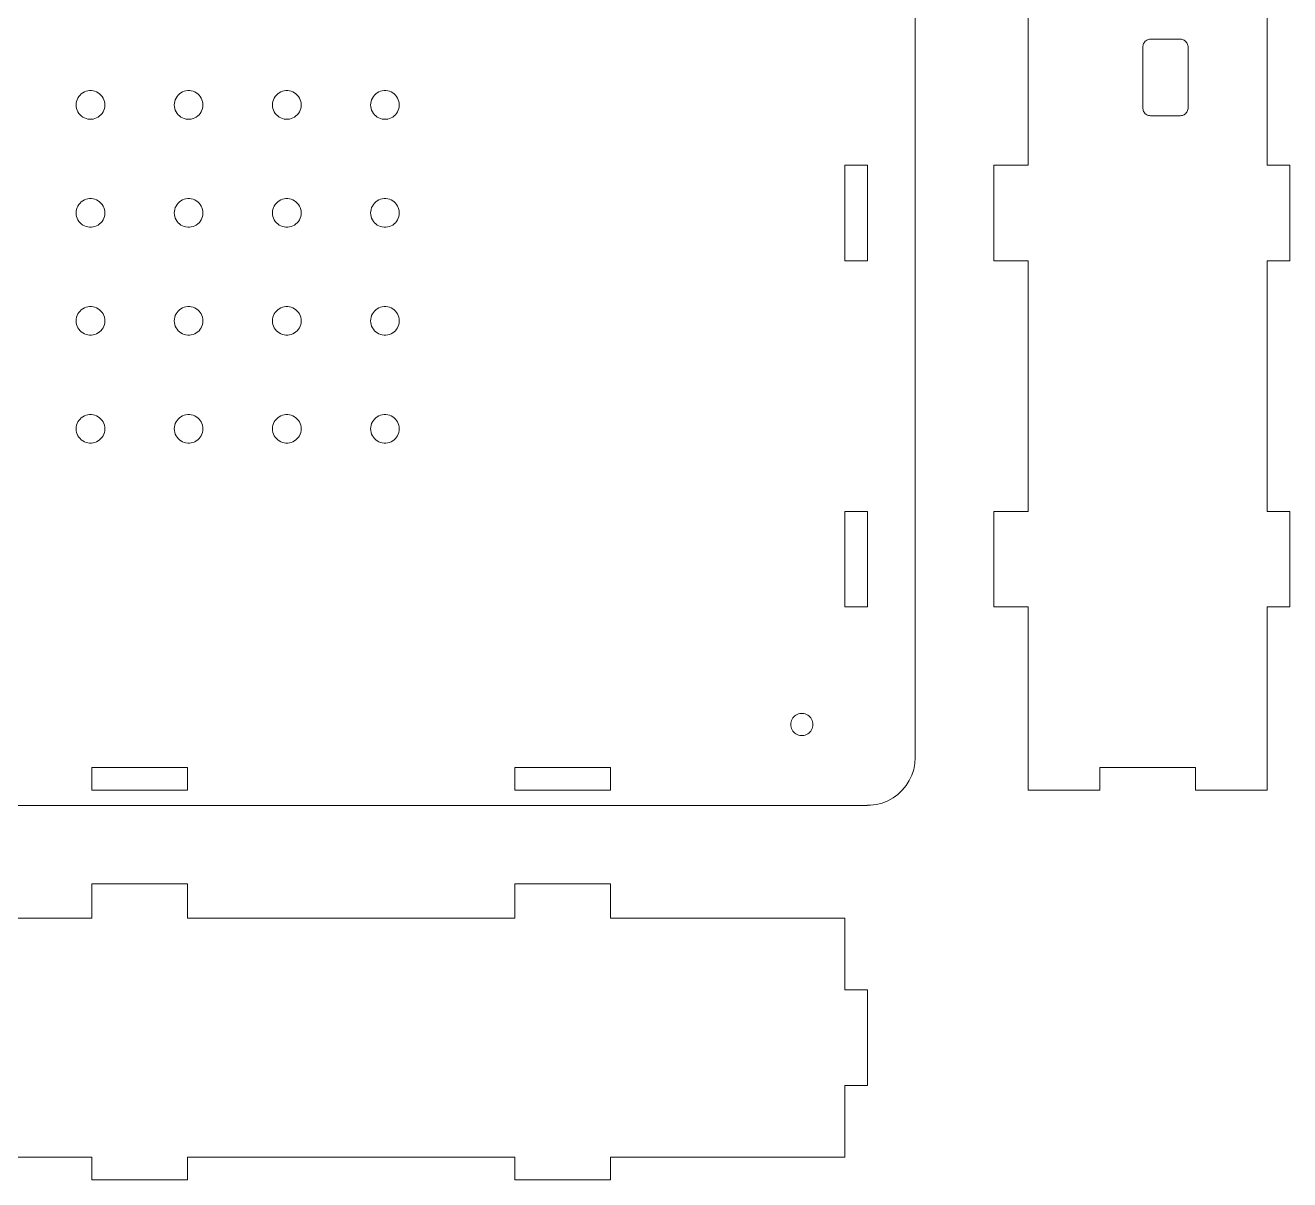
# Model space of a CAD drawing. Header units: inches. Extents: x -153 to 153, y -129 to 166.
# Drawn here: x -15.2 to 152.8, y -128.5 to 24.9 of the extents above; entities that cross this region are included whole.
import ezdxf

# ---------------------------------------------------------------- set-up
doc = ezdxf.new("R2010")
doc.units = ezdxf.units.IN
doc.layers.get('0').update_dxf_attribs({"linetype": 'CONTINUOUS', "lineweight": 0})

msp = doc.modelspace()

# ---------------------------------------------------------------- linework, layer by layer
for p, q in [((103.065, 72.397), (103.065, -72.397)), ((118.065, 6.35), (118.065, 39.679)), ((149.827, 39.679), (149.827, 6.35)), ((133.315, 13.921), (133.315, 22.081)), ((133.315, 22.081), (133.317, 22.081)), ((133.317, 22.144), (133.333, 22.268)), ((133.317, 22.081), (133.317, 22.144)), ((133.333, 22.268), (133.364, 22.39)), ((133.364, 22.39), (133.411, 22.507)), ((133.411, 22.507), (133.471, 22.617)), ((133.471, 22.617), (133.545, 22.718)), ((133.545, 22.718), (133.631, 22.81)), ((133.631, 22.81), (133.728, 22.89)), ((133.728, 22.89), (133.834, 22.957)), ((133.834, 22.957), (133.947, 23.011)), ((133.947, 23.011), (134.067, 23.05)), ((134.067, 23.05), (134.19, 23.073)), ((134.19, 23.073), (134.315, 23.081)), ((134.315, 23.081), (138.315, 23.081)), ((138.315, 23.081), (138.441, 23.073)), ((138.441, 23.073), (138.564, 23.05)), ((138.564, 23.05), (138.683, 23.011)), ((138.683, 23.011), (138.797, 22.957)), ((138.797, 22.957), (138.903, 22.89)), ((138.903, 22.89), (139, 22.81)), ((139, 22.81), (139.086, 22.718)), ((139.086, 22.718), (139.16, 22.617)), ((139.16, 22.617), (139.22, 22.507)), ((139.22, 22.507), (139.266, 22.39)), ((139.266, 22.39), (139.298, 22.268)), ((139.298, 22.268), (139.313, 22.144)), ((139.313, 22.144), (139.313, 22.081)), ((139.313, 22.081), (139.315, 22.081)), ((139.315, 22.081), (139.315, 13.921)), ((-8.294, 15.052), (-8.192, 15.269)), ((-8.192, 15.269), (-8.064, 15.471)), ((-8.064, 15.471), (-7.911, 15.655)), ((-7.911, 15.655), (-7.737, 15.819)), ((-7.737, 15.819), (-7.543, 15.959)), ((-7.543, 15.959), (-7.334, 16.075)), ((-7.334, 16.075), (-7.111, 16.163)), ((-7.111, 16.163), (-6.88, 16.222)), ((-6.88, 16.222), (-6.642, 16.252)), ((-6.642, 16.252), (-6.403, 16.252)), ((-6.403, 16.252), (-6.166, 16.222)), ((-6.166, 16.222), (-5.934, 16.163)), ((-5.934, 16.163), (-5.712, 16.075)), ((-5.712, 16.075), (-5.502, 15.959)), ((-5.502, 15.959), (-5.308, 15.819)), ((-5.308, 15.819), (-5.134, 15.655)), ((-5.134, 15.655), (-4.982, 15.471)), ((-4.982, 15.471), (-4.853, 15.269)), ((-4.853, 15.269), (-4.751, 15.052)), ((4.751, 15.052), (4.853, 15.269)), ((4.853, 15.269), (4.982, 15.471)), ((4.982, 15.471), (5.134, 15.655)), ((5.134, 15.655), (5.308, 15.819)), ((5.308, 15.819), (5.502, 15.959)), ((5.502, 15.959), (5.712, 16.075)), ((5.712, 16.075), (5.934, 16.163)), ((5.934, 16.163), (6.166, 16.222)), ((6.166, 16.222), (6.403, 16.252)), ((6.403, 16.252), (6.642, 16.252)), ((6.642, 16.252), (6.88, 16.222)), ((6.88, 16.222), (7.111, 16.163)), ((7.111, 16.163), (7.334, 16.075)), ((7.334, 16.075), (7.543, 15.959)), ((7.543, 15.959), (7.737, 15.819)), ((7.737, 15.819), (7.911, 15.655)), ((7.911, 15.655), (8.064, 15.471)), ((8.064, 15.471), (8.192, 15.269)), ((8.192, 15.269), (8.294, 15.052)), ((17.797, 15.052), (17.899, 15.269)), ((17.899, 15.269), (18.027, 15.471)), ((18.027, 15.471), (18.179, 15.655)), ((18.179, 15.655), (18.354, 15.819)), ((18.354, 15.819), (18.547, 15.959)), ((18.547, 15.959), (18.757, 16.075)), ((18.757, 16.075), (18.979, 16.163)), ((18.979, 16.163), (19.211, 16.222)), ((19.211, 16.222), (19.449, 16.252)), ((19.449, 16.252), (19.688, 16.252)), ((19.688, 16.252), (19.925, 16.222)), ((19.925, 16.222), (20.157, 16.163)), ((20.157, 16.163), (20.379, 16.075)), ((20.379, 16.075), (20.589, 15.959)), ((20.589, 15.959), (20.782, 15.819)), ((20.782, 15.819), (20.957, 15.655)), ((20.957, 15.655), (21.109, 15.471)), ((21.109, 15.471), (21.238, 15.269)), ((21.238, 15.269), (21.339, 15.052)), ((30.842, 15.052), (30.944, 15.269)), ((30.944, 15.269), (31.072, 15.471)), ((31.072, 15.471), (31.225, 15.655)), ((31.225, 15.655), (31.399, 15.819)), ((31.399, 15.819), (31.593, 15.959)), ((31.593, 15.959), (31.802, 16.075)), ((31.802, 16.075), (32.025, 16.163)), ((32.025, 16.163), (32.257, 16.222)), ((32.257, 16.222), (32.494, 16.252)), ((32.494, 16.252), (32.733, 16.252)), ((32.733, 16.252), (32.971, 16.222)), ((32.971, 16.222), (33.202, 16.163)), ((33.202, 16.163), (33.425, 16.075)), ((33.425, 16.075), (33.634, 15.959)), ((33.634, 15.959), (33.828, 15.819)), ((33.828, 15.819), (34.002, 15.655)), ((34.002, 15.655), (34.155, 15.471)), ((34.155, 15.471), (34.283, 15.269)), ((34.283, 15.269), (34.385, 15.052)), ((-8.428, 14.351), (-8.413, 14.59)), ((-8.413, 14.112), (-8.428, 14.351)), ((-8.413, 14.59), (-8.368, 14.825)), ((-8.368, 13.877), (-8.413, 14.112)), ((-8.368, 14.825), (-8.294, 15.052)), ((-8.294, 13.65), (-8.368, 13.877)), ((-8.192, 13.433), (-8.294, 13.65)), ((-4.751, 13.65), (-4.853, 13.433)), ((-4.751, 15.052), (-4.678, 14.825)), ((-4.678, 13.877), (-4.751, 13.65)), ((-4.678, 14.825), (-4.633, 14.59)), ((-4.633, 14.112), (-4.678, 13.877)), ((-4.633, 14.59), (-4.618, 14.351)), ((-4.618, 14.351), (-4.633, 14.112)), ((4.618, 14.351), (4.633, 14.59)), ((4.633, 14.112), (4.618, 14.351)), ((4.633, 14.59), (4.678, 14.825)), ((4.678, 13.877), (4.633, 14.112)), ((4.678, 14.825), (4.751, 15.052)), ((4.751, 13.65), (4.678, 13.877)), ((4.853, 13.433), (4.751, 13.65)), ((8.294, 13.65), (8.192, 13.433)), ((8.294, 15.052), (8.368, 14.825)), ((8.368, 13.877), (8.294, 13.65)), ((8.368, 14.825), (8.413, 14.59)), ((8.413, 14.112), (8.368, 13.877)), ((8.413, 14.59), (8.428, 14.351)), ((8.428, 14.351), (8.413, 14.112)), ((17.663, 14.351), (17.678, 14.59)), ((17.678, 14.112), (17.663, 14.351)), ((17.678, 14.59), (17.723, 14.825)), ((17.723, 13.877), (17.678, 14.112)), ((17.723, 14.825), (17.797, 15.052)), ((17.797, 13.65), (17.723, 13.877)), ((17.899, 13.433), (17.797, 13.65)), ((21.339, 13.65), (21.238, 13.433)), ((21.339, 15.052), (21.413, 14.825)), ((21.413, 13.877), (21.339, 13.65)), ((21.413, 14.825), (21.458, 14.59)), ((21.458, 14.112), (21.413, 13.877)), ((21.458, 14.59), (21.473, 14.351)), ((21.473, 14.351), (21.458, 14.112)), ((30.709, 14.351), (30.724, 14.59)), ((30.724, 14.112), (30.709, 14.351)), ((30.724, 14.59), (30.768, 14.825)), ((30.768, 13.877), (30.724, 14.112)), ((30.768, 14.825), (30.842, 15.052)), ((30.842, 13.65), (30.768, 13.877)), ((30.944, 13.433), (30.842, 13.65)), ((34.385, 13.65), (34.283, 13.433)), ((34.385, 15.052), (34.459, 14.825)), ((34.459, 13.877), (34.385, 13.65)), ((34.459, 14.825), (34.504, 14.59)), ((34.504, 14.112), (34.459, 13.877)), ((34.504, 14.59), (34.519, 14.351)), ((34.519, 14.351), (34.504, 14.112)), ((133.317, 13.921), (133.315, 13.921)), ((133.317, 13.858), (133.317, 13.921)), ((133.333, 13.734), (133.317, 13.858)), ((133.364, 13.612), (133.333, 13.734)), ((133.411, 13.495), (133.364, 13.612)), ((133.471, 13.385), (133.411, 13.495)), ((139.22, 13.495), (139.16, 13.385)), ((139.266, 13.612), (139.22, 13.495)), ((139.298, 13.734), (139.266, 13.612)), ((139.313, 13.858), (139.298, 13.734)), ((139.315, 13.921), (139.313, 13.921)), ((139.313, 13.921), (139.313, 13.858)), ((-8.064, 13.231), (-8.192, 13.433)), ((-7.911, 13.047), (-8.064, 13.231)), ((-7.737, 12.883), (-7.911, 13.047)), ((-7.543, 12.743), (-7.737, 12.883)), ((-7.334, 12.627), (-7.543, 12.743)), ((-7.111, 12.539), (-7.334, 12.627)), ((-6.88, 12.48), (-7.111, 12.539)), ((-6.642, 12.45), (-6.88, 12.48)), ((-6.403, 12.45), (-6.642, 12.45)), ((-6.166, 12.48), (-6.403, 12.45)), ((-5.934, 12.539), (-6.166, 12.48)), ((-5.712, 12.627), (-5.934, 12.539)), ((-5.502, 12.743), (-5.712, 12.627)), ((-5.308, 12.883), (-5.502, 12.743)), ((-5.134, 13.047), (-5.308, 12.883)), ((-4.982, 13.231), (-5.134, 13.047)), ((-4.853, 13.433), (-4.982, 13.231)), ((4.982, 13.231), (4.853, 13.433)), ((5.134, 13.047), (4.982, 13.231)), ((5.308, 12.883), (5.134, 13.047)), ((5.502, 12.743), (5.308, 12.883)), ((5.712, 12.627), (5.502, 12.743)), ((5.934, 12.539), (5.712, 12.627)), ((6.166, 12.48), (5.934, 12.539)), ((6.403, 12.45), (6.166, 12.48)), ((6.642, 12.45), (6.403, 12.45)), ((6.88, 12.48), (6.642, 12.45)), ((7.111, 12.539), (6.88, 12.48)), ((7.334, 12.627), (7.111, 12.539)), ((7.543, 12.743), (7.334, 12.627)), ((7.737, 12.883), (7.543, 12.743)), ((7.911, 13.047), (7.737, 12.883)), ((8.064, 13.231), (7.911, 13.047)), ((8.192, 13.433), (8.064, 13.231)), ((18.027, 13.231), (17.899, 13.433)), ((18.179, 13.047), (18.027, 13.231)), ((18.354, 12.883), (18.179, 13.047)), ((18.547, 12.743), (18.354, 12.883)), ((18.757, 12.627), (18.547, 12.743)), ((18.979, 12.539), (18.757, 12.627)), ((19.211, 12.48), (18.979, 12.539)), ((19.449, 12.45), (19.211, 12.48)), ((19.688, 12.45), (19.449, 12.45)), ((19.925, 12.48), (19.688, 12.45)), ((20.157, 12.539), (19.925, 12.48)), ((20.379, 12.627), (20.157, 12.539)), ((20.589, 12.743), (20.379, 12.627)), ((20.782, 12.883), (20.589, 12.743)), ((20.957, 13.047), (20.782, 12.883)), ((21.109, 13.231), (20.957, 13.047)), ((21.238, 13.433), (21.109, 13.231)), ((31.072, 13.231), (30.944, 13.433)), ((31.225, 13.047), (31.072, 13.231)), ((31.399, 12.883), (31.225, 13.047)), ((31.593, 12.743), (31.399, 12.883)), ((31.802, 12.627), (31.593, 12.743)), ((32.025, 12.539), (31.802, 12.627)), ((32.257, 12.48), (32.025, 12.539)), ((32.494, 12.45), (32.257, 12.48)), ((32.733, 12.45), (32.494, 12.45)), ((32.971, 12.48), (32.733, 12.45)), ((33.202, 12.539), (32.971, 12.48)), ((33.425, 12.627), (33.202, 12.539)), ((33.634, 12.743), (33.425, 12.627)), ((33.828, 12.883), (33.634, 12.743)), ((34.002, 13.047), (33.828, 12.883)), ((34.155, 13.231), (34.002, 13.047)), ((34.283, 13.433), (34.155, 13.231)), ((133.545, 13.284), (133.471, 13.385)), ((133.631, 13.192), (133.545, 13.284)), ((133.728, 13.112), (133.631, 13.192)), ((133.834, 13.045), (133.728, 13.112)), ((133.947, 12.991), (133.834, 13.045)), ((134.067, 12.952), (133.947, 12.991)), ((134.19, 12.929), (134.067, 12.952)), ((134.315, 12.921), (134.19, 12.929)), ((138.315, 12.921), (134.315, 12.921)), ((138.441, 12.929), (138.315, 12.921)), ((138.564, 12.952), (138.441, 12.929)), ((138.683, 12.991), (138.564, 12.952)), ((138.797, 13.045), (138.683, 12.991)), ((138.903, 13.112), (138.797, 13.045)), ((139, 13.192), (138.903, 13.112)), ((139.086, 13.284), (139, 13.192)), ((139.16, 13.385), (139.086, 13.284)), ((93.715, -6.35), (93.715, 6.35)), ((93.715, 6.35), (96.715, 6.35)), ((96.715, 6.35), (96.715, -6.35)), ((113.515, -6.35), (113.515, 6.35)), ((113.515, 6.35), (118.065, 6.35)), ((149.827, 6.35), (152.827, 6.35)), ((152.827, 6.35), (152.827, -6.35)), ((-7.543, 1.608), (-7.334, 1.724)), ((-7.334, 1.724), (-7.111, 1.812)), ((-7.111, 1.812), (-6.88, 1.871)), ((-6.88, 1.871), (-6.642, 1.901)), ((-6.642, 1.901), (-6.403, 1.901)), ((-6.403, 1.901), (-6.166, 1.871)), ((-6.166, 1.871), (-5.934, 1.812)), ((-5.934, 1.812), (-5.712, 1.724)), ((-5.712, 1.724), (-5.502, 1.608)), ((5.502, 1.608), (5.712, 1.724)), ((5.712, 1.724), (5.934, 1.812)), ((5.934, 1.812), (6.166, 1.871)), ((6.166, 1.871), (6.403, 1.901)), ((6.403, 1.901), (6.642, 1.901)), ((6.642, 1.901), (6.88, 1.871)), ((6.88, 1.871), (7.111, 1.812)), ((7.111, 1.812), (7.334, 1.724)), ((7.334, 1.724), (7.543, 1.608)), ((18.547, 1.608), (18.757, 1.724)), ((18.757, 1.724), (18.979, 1.812)), ((18.979, 1.812), (19.211, 1.871)), ((19.211, 1.871), (19.449, 1.901)), ((19.449, 1.901), (19.688, 1.901)), ((19.688, 1.901), (19.925, 1.871)), ((19.925, 1.871), (20.157, 1.812)), ((20.157, 1.812), (20.379, 1.724)), ((20.379, 1.724), (20.589, 1.608)), ((31.593, 1.608), (31.802, 1.724)), ((31.802, 1.724), (32.025, 1.812)), ((32.025, 1.812), (32.257, 1.871)), ((32.257, 1.871), (32.494, 1.901)), ((32.494, 1.901), (32.733, 1.901)), ((32.733, 1.901), (32.971, 1.871)), ((32.971, 1.871), (33.202, 1.812)), ((33.202, 1.812), (33.425, 1.724)), ((33.425, 1.724), (33.634, 1.608)), ((-8.428, 0), (-8.413, 0.239)), ((-8.413, -0.239), (-8.428, 0)), ((-8.413, 0.239), (-8.368, 0.474)), ((-8.368, 0.474), (-8.294, 0.701)), ((-8.294, 0.701), (-8.192, 0.918)), ((-8.192, 0.918), (-8.064, 1.12)), ((-8.064, 1.12), (-7.911, 1.304)), ((-7.911, 1.304), (-7.737, 1.468)), ((-7.737, 1.468), (-7.543, 1.608)), ((-5.502, 1.608), (-5.308, 1.468)), ((-5.308, 1.468), (-5.134, 1.304)), ((-5.134, 1.304), (-4.982, 1.12)), ((-4.982, 1.12), (-4.853, 0.918)), ((-4.853, 0.918), (-4.751, 0.701)), ((-4.751, 0.701), (-4.678, 0.474)), ((-4.678, 0.474), (-4.633, 0.239)), ((-4.633, 0.239), (-4.618, 0)), ((-4.618, 0), (-4.633, -0.239)), ((4.618, 0), (4.633, 0.239)), ((4.633, -0.239), (4.618, 0)), ((4.633, 0.239), (4.678, 0.474)), ((4.678, 0.474), (4.751, 0.701)), ((4.751, 0.701), (4.853, 0.918)), ((4.853, 0.918), (4.982, 1.12)), ((4.982, 1.12), (5.134, 1.304)), ((5.134, 1.304), (5.308, 1.468)), ((5.308, 1.468), (5.502, 1.608)), ((7.543, 1.608), (7.737, 1.468)), ((7.737, 1.468), (7.911, 1.304)), ((7.911, 1.304), (8.064, 1.12)), ((8.064, 1.12), (8.192, 0.918)), ((8.192, 0.918), (8.294, 0.701)), ((8.294, 0.701), (8.368, 0.474)), ((8.368, 0.474), (8.413, 0.239)), ((8.413, 0.239), (8.428, 0)), ((8.428, 0), (8.413, -0.239)), ((17.663, 0), (17.678, 0.239)), ((17.678, -0.239), (17.663, 0)), ((17.678, 0.239), (17.723, 0.474)), ((17.723, 0.474), (17.797, 0.701)), ((17.797, 0.701), (17.899, 0.918)), ((17.899, 0.918), (18.027, 1.12)), ((18.027, 1.12), (18.179, 1.304)), ((18.179, 1.304), (18.354, 1.468)), ((18.354, 1.468), (18.547, 1.608)), ((20.589, 1.608), (20.782, 1.468)), ((20.782, 1.468), (20.957, 1.304)), ((20.957, 1.304), (21.109, 1.12)), ((21.109, 1.12), (21.238, 0.918)), ((21.238, 0.918), (21.339, 0.701)), ((21.339, 0.701), (21.413, 0.474)), ((21.413, 0.474), (21.458, 0.239)), ((21.458, 0.239), (21.473, 0)), ((21.473, 0), (21.458, -0.239)), ((30.709, 0), (30.724, 0.239)), ((30.724, -0.239), (30.709, 0)), ((30.724, 0.239), (30.768, 0.474)), ((30.768, 0.474), (30.842, 0.701)), ((30.842, 0.701), (30.944, 0.918)), ((30.944, 0.918), (31.072, 1.12)), ((31.072, 1.12), (31.225, 1.304)), ((31.225, 1.304), (31.399, 1.468)), ((31.399, 1.468), (31.593, 1.608)), ((33.634, 1.608), (33.828, 1.468)), ((33.828, 1.468), (34.002, 1.304)), ((34.002, 1.304), (34.155, 1.12)), ((34.155, 1.12), (34.283, 0.918)), ((34.283, 0.918), (34.385, 0.701)), ((34.385, 0.701), (34.459, 0.474)), ((34.459, 0.474), (34.504, 0.239)), ((34.504, 0.239), (34.519, 0)), ((34.519, 0), (34.504, -0.239)), ((-8.368, -0.474), (-8.413, -0.239)), ((-8.294, -0.701), (-8.368, -0.474)), ((-8.192, -0.918), (-8.294, -0.701)), ((-8.064, -1.12), (-8.192, -0.918)), ((-7.911, -1.304), (-8.064, -1.12)), ((-7.737, -1.468), (-7.911, -1.304)), ((-7.543, -1.608), (-7.737, -1.468)), ((-7.334, -1.724), (-7.543, -1.608)), ((-5.502, -1.608), (-5.712, -1.724)), ((-5.308, -1.468), (-5.502, -1.608)), ((-5.134, -1.304), (-5.308, -1.468)), ((-4.982, -1.12), (-5.134, -1.304)), ((-4.853, -0.918), (-4.982, -1.12)), ((-4.751, -0.701), (-4.853, -0.918)), ((-4.678, -0.474), (-4.751, -0.701)), ((-4.633, -0.239), (-4.678, -0.474)), ((4.678, -0.474), (4.633, -0.239)), ((4.751, -0.701), (4.678, -0.474)), ((4.853, -0.918), (4.751, -0.701)), ((4.982, -1.12), (4.853, -0.918)), ((5.134, -1.304), (4.982, -1.12)), ((5.308, -1.468), (5.134, -1.304)), ((5.502, -1.608), (5.308, -1.468)), ((5.712, -1.724), (5.502, -1.608)), ((7.543, -1.608), (7.334, -1.724)), ((7.737, -1.468), (7.543, -1.608)), ((7.911, -1.304), (7.737, -1.468)), ((8.064, -1.12), (7.911, -1.304)), ((8.192, -0.918), (8.064, -1.12)), ((8.294, -0.701), (8.192, -0.918)), ((8.368, -0.474), (8.294, -0.701)), ((8.413, -0.239), (8.368, -0.474)), ((17.723, -0.474), (17.678, -0.239)), ((17.797, -0.701), (17.723, -0.474)), ((17.899, -0.918), (17.797, -0.701)), ((18.027, -1.12), (17.899, -0.918)), ((18.179, -1.304), (18.027, -1.12)), ((18.354, -1.468), (18.179, -1.304)), ((18.547, -1.608), (18.354, -1.468)), ((18.757, -1.724), (18.547, -1.608)), ((20.589, -1.608), (20.379, -1.724)), ((20.782, -1.468), (20.589, -1.608)), ((20.957, -1.304), (20.782, -1.468)), ((21.109, -1.12), (20.957, -1.304)), ((21.238, -0.918), (21.109, -1.12)), ((21.339, -0.701), (21.238, -0.918)), ((21.413, -0.474), (21.339, -0.701)), ((21.458, -0.239), (21.413, -0.474)), ((30.768, -0.474), (30.724, -0.239)), ((30.842, -0.701), (30.768, -0.474)), ((30.944, -0.918), (30.842, -0.701)), ((31.072, -1.12), (30.944, -0.918)), ((31.225, -1.304), (31.072, -1.12)), ((31.399, -1.468), (31.225, -1.304)), ((31.593, -1.608), (31.399, -1.468)), ((31.802, -1.724), (31.593, -1.608)), ((33.634, -1.608), (33.425, -1.724)), ((33.828, -1.468), (33.634, -1.608)), ((34.002, -1.304), (33.828, -1.468)), ((34.155, -1.12), (34.002, -1.304)), ((34.283, -0.918), (34.155, -1.12)), ((34.385, -0.701), (34.283, -0.918)), ((34.459, -0.474), (34.385, -0.701)), ((34.504, -0.239), (34.459, -0.474)), ((-7.111, -1.812), (-7.334, -1.724)), ((-6.88, -1.871), (-7.111, -1.812)), ((-6.642, -1.901), (-6.88, -1.871)), ((-6.403, -1.901), (-6.642, -1.901)), ((-6.166, -1.871), (-6.403, -1.901)), ((-5.934, -1.812), (-6.166, -1.871)), ((-5.712, -1.724), (-5.934, -1.812)), ((5.934, -1.812), (5.712, -1.724)), ((6.166, -1.871), (5.934, -1.812)), ((6.403, -1.901), (6.166, -1.871)), ((6.642, -1.901), (6.403, -1.901)), ((6.88, -1.871), (6.642, -1.901)), ((7.111, -1.812), (6.88, -1.871)), ((7.334, -1.724), (7.111, -1.812)), ((18.979, -1.812), (18.757, -1.724)), ((19.211, -1.871), (18.979, -1.812)), ((19.449, -1.901), (19.211, -1.871)), ((19.688, -1.901), (19.449, -1.901)), ((19.925, -1.871), (19.688, -1.901)), ((20.157, -1.812), (19.925, -1.871)), ((20.379, -1.724), (20.157, -1.812)), ((32.025, -1.812), (31.802, -1.724)), ((32.257, -1.871), (32.025, -1.812)), ((32.494, -1.901), (32.257, -1.871)), ((32.733, -1.901), (32.494, -1.901)), ((32.971, -1.871), (32.733, -1.901)), ((33.202, -1.812), (32.971, -1.871)), ((33.425, -1.724), (33.202, -1.812)), ((96.715, -6.35), (93.715, -6.35)), ((118.065, -6.35), (113.515, -6.35)), ((118.065, -39.679), (118.065, -6.35)), ((152.827, -6.35), (149.827, -6.35)), ((149.827, -6.35), (149.827, -39.679)), ((-8.294, -13.65), (-8.192, -13.433)), ((-8.192, -13.433), (-8.064, -13.231)), ((-8.064, -13.231), (-7.911, -13.047)), ((-7.911, -13.047), (-7.737, -12.883)), ((-7.737, -12.883), (-7.543, -12.743)), ((-7.543, -12.743), (-7.334, -12.627)), ((-7.334, -12.627), (-7.111, -12.539)), ((-7.111, -12.539), (-6.88, -12.48)), ((-6.88, -12.48), (-6.642, -12.45)), ((-6.642, -12.45), (-6.403, -12.45)), ((-6.403, -12.45), (-6.166, -12.48)), ((-6.166, -12.48), (-5.934, -12.539)), ((-5.934, -12.539), (-5.712, -12.627)), ((-5.712, -12.627), (-5.502, -12.743)), ((-5.502, -12.743), (-5.308, -12.883)), ((-5.308, -12.883), (-5.134, -13.047)), ((-5.134, -13.047), (-4.982, -13.231)), ((-4.982, -13.231), (-4.853, -13.433)), ((-4.853, -13.433), (-4.751, -13.65)), ((4.751, -13.65), (4.853, -13.433)), ((4.853, -13.433), (4.982, -13.231)), ((4.982, -13.231), (5.134, -13.047)), ((5.134, -13.047), (5.308, -12.883)), ((5.308, -12.883), (5.502, -12.743)), ((5.502, -12.743), (5.712, -12.627)), ((5.712, -12.627), (5.934, -12.539)), ((5.934, -12.539), (6.166, -12.48)), ((6.166, -12.48), (6.403, -12.45)), ((6.403, -12.45), (6.642, -12.45)), ((6.642, -12.45), (6.88, -12.48)), ((6.88, -12.48), (7.111, -12.539)), ((7.111, -12.539), (7.334, -12.627)), ((7.334, -12.627), (7.543, -12.743)), ((7.543, -12.743), (7.737, -12.883)), ((7.737, -12.883), (7.911, -13.047)), ((7.911, -13.047), (8.064, -13.231)), ((8.064, -13.231), (8.192, -13.433)), ((8.192, -13.433), (8.294, -13.65)), ((17.797, -13.65), (17.899, -13.433)), ((17.899, -13.433), (18.027, -13.231)), ((18.027, -13.231), (18.179, -13.047)), ((18.179, -13.047), (18.354, -12.883)), ((18.354, -12.883), (18.547, -12.743)), ((18.547, -12.743), (18.757, -12.627)), ((18.757, -12.627), (18.979, -12.539)), ((18.979, -12.539), (19.211, -12.48)), ((19.211, -12.48), (19.449, -12.45)), ((19.449, -12.45), (19.688, -12.45)), ((19.688, -12.45), (19.925, -12.48)), ((19.925, -12.48), (20.157, -12.539)), ((20.157, -12.539), (20.379, -12.627)), ((20.379, -12.627), (20.589, -12.743)), ((20.589, -12.743), (20.782, -12.883)), ((20.782, -12.883), (20.957, -13.047)), ((20.957, -13.047), (21.109, -13.231)), ((21.109, -13.231), (21.238, -13.433)), ((21.238, -13.433), (21.339, -13.65)), ((30.842, -13.65), (30.944, -13.433)), ((30.944, -13.433), (31.072, -13.231)), ((31.072, -13.231), (31.225, -13.047)), ((31.225, -13.047), (31.399, -12.883)), ((31.399, -12.883), (31.593, -12.743)), ((31.593, -12.743), (31.802, -12.627)), ((31.802, -12.627), (32.025, -12.539)), ((32.025, -12.539), (32.257, -12.48)), ((32.257, -12.48), (32.494, -12.45)), ((32.494, -12.45), (32.733, -12.45)), ((32.733, -12.45), (32.971, -12.48)), ((32.971, -12.48), (33.202, -12.539)), ((33.202, -12.539), (33.425, -12.627)), ((33.425, -12.627), (33.634, -12.743)), ((33.634, -12.743), (33.828, -12.883)), ((33.828, -12.883), (34.002, -13.047)), ((34.002, -13.047), (34.155, -13.231)), ((34.155, -13.231), (34.283, -13.433)), ((34.283, -13.433), (34.385, -13.65)), ((-8.428, -14.351), (-8.413, -14.112)), ((-8.413, -14.59), (-8.428, -14.351)), ((-8.413, -14.112), (-8.368, -13.877)), ((-8.368, -14.825), (-8.413, -14.59)), ((-8.368, -13.877), (-8.294, -13.65)), ((-8.294, -15.052), (-8.368, -14.825)), ((-8.192, -15.269), (-8.294, -15.052)), ((-4.751, -15.052), (-4.853, -15.269)), ((-4.751, -13.65), (-4.678, -13.877)), ((-4.678, -14.825), (-4.751, -15.052)), ((-4.678, -13.877), (-4.633, -14.112)), ((-4.633, -14.59), (-4.678, -14.825)), ((-4.633, -14.112), (-4.618, -14.351)), ((-4.618, -14.351), (-4.633, -14.59)), ((4.618, -14.351), (4.633, -14.112)), ((4.633, -14.59), (4.618, -14.351)), ((4.633, -14.112), (4.678, -13.877)), ((4.678, -14.825), (4.633, -14.59)), ((4.678, -13.877), (4.751, -13.65)), ((4.751, -15.052), (4.678, -14.825)), ((4.853, -15.269), (4.751, -15.052)), ((8.294, -15.052), (8.192, -15.269)), ((8.294, -13.65), (8.368, -13.877)), ((8.368, -14.825), (8.294, -15.052)), ((8.368, -13.877), (8.413, -14.112)), ((8.413, -14.59), (8.368, -14.825)), ((8.413, -14.112), (8.428, -14.351)), ((8.428, -14.351), (8.413, -14.59)), ((17.663, -14.351), (17.678, -14.112)), ((17.678, -14.59), (17.663, -14.351)), ((17.678, -14.112), (17.723, -13.877)), ((17.723, -14.825), (17.678, -14.59)), ((17.723, -13.877), (17.797, -13.65)), ((17.797, -15.052), (17.723, -14.825)), ((17.899, -15.269), (17.797, -15.052)), ((21.339, -15.052), (21.238, -15.269)), ((21.339, -13.65), (21.413, -13.877)), ((21.413, -14.825), (21.339, -15.052)), ((21.413, -13.877), (21.458, -14.112)), ((21.458, -14.59), (21.413, -14.825)), ((21.458, -14.112), (21.473, -14.351)), ((21.473, -14.351), (21.458, -14.59)), ((30.709, -14.351), (30.724, -14.112)), ((30.724, -14.59), (30.709, -14.351)), ((30.724, -14.112), (30.768, -13.877)), ((30.768, -14.825), (30.724, -14.59)), ((30.768, -13.877), (30.842, -13.65)), ((30.842, -15.052), (30.768, -14.825)), ((30.944, -15.269), (30.842, -15.052)), ((34.385, -15.052), (34.283, -15.269)), ((34.385, -13.65), (34.459, -13.877)), ((34.459, -14.825), (34.385, -15.052)), ((34.459, -13.877), (34.504, -14.112)), ((34.504, -14.59), (34.459, -14.825)), ((34.504, -14.112), (34.519, -14.351)), ((34.519, -14.351), (34.504, -14.59)), ((-8.064, -15.471), (-8.192, -15.269)), ((-7.911, -15.655), (-8.064, -15.471)), ((-7.737, -15.819), (-7.911, -15.655)), ((-7.543, -15.959), (-7.737, -15.819)), ((-7.334, -16.075), (-7.543, -15.959)), ((-7.111, -16.163), (-7.334, -16.075)), ((-6.88, -16.222), (-7.111, -16.163)), ((-6.642, -16.252), (-6.88, -16.222)), ((-6.403, -16.252), (-6.642, -16.252)), ((-6.166, -16.222), (-6.403, -16.252)), ((-5.934, -16.163), (-6.166, -16.222)), ((-5.712, -16.075), (-5.934, -16.163)), ((-5.502, -15.959), (-5.712, -16.075)), ((-5.308, -15.819), (-5.502, -15.959)), ((-5.134, -15.655), (-5.308, -15.819)), ((-4.982, -15.471), (-5.134, -15.655)), ((-4.853, -15.269), (-4.982, -15.471)), ((4.982, -15.471), (4.853, -15.269)), ((5.134, -15.655), (4.982, -15.471)), ((5.308, -15.819), (5.134, -15.655)), ((5.502, -15.959), (5.308, -15.819)), ((5.712, -16.075), (5.502, -15.959)), ((5.934, -16.163), (5.712, -16.075)), ((6.166, -16.222), (5.934, -16.163)), ((6.403, -16.252), (6.166, -16.222)), ((6.642, -16.252), (6.403, -16.252)), ((6.88, -16.222), (6.642, -16.252)), ((7.111, -16.163), (6.88, -16.222)), ((7.334, -16.075), (7.111, -16.163)), ((7.543, -15.959), (7.334, -16.075)), ((7.737, -15.819), (7.543, -15.959)), ((7.911, -15.655), (7.737, -15.819)), ((8.064, -15.471), (7.911, -15.655)), ((8.192, -15.269), (8.064, -15.471)), ((18.027, -15.471), (17.899, -15.269)), ((18.179, -15.655), (18.027, -15.471)), ((18.354, -15.819), (18.179, -15.655)), ((18.547, -15.959), (18.354, -15.819)), ((18.757, -16.075), (18.547, -15.959)), ((18.979, -16.163), (18.757, -16.075)), ((19.211, -16.222), (18.979, -16.163)), ((19.449, -16.252), (19.211, -16.222)), ((19.688, -16.252), (19.449, -16.252)), ((19.925, -16.222), (19.688, -16.252)), ((20.157, -16.163), (19.925, -16.222)), ((20.379, -16.075), (20.157, -16.163)), ((20.589, -15.959), (20.379, -16.075)), ((20.782, -15.819), (20.589, -15.959)), ((20.957, -15.655), (20.782, -15.819)), ((21.109, -15.471), (20.957, -15.655)), ((21.238, -15.269), (21.109, -15.471)), ((31.072, -15.471), (30.944, -15.269)), ((31.225, -15.655), (31.072, -15.471)), ((31.399, -15.819), (31.225, -15.655)), ((31.593, -15.959), (31.399, -15.819)), ((31.802, -16.075), (31.593, -15.959)), ((32.025, -16.163), (31.802, -16.075)), ((32.257, -16.222), (32.025, -16.163)), ((32.494, -16.252), (32.257, -16.222)), ((32.733, -16.252), (32.494, -16.252)), ((32.971, -16.222), (32.733, -16.252)), ((33.202, -16.163), (32.971, -16.222)), ((33.425, -16.075), (33.202, -16.163)), ((33.634, -15.959), (33.425, -16.075)), ((33.828, -15.819), (33.634, -15.959)), ((34.002, -15.655), (33.828, -15.819)), ((34.155, -15.471), (34.002, -15.655)), ((34.283, -15.269), (34.155, -15.471)), ((-7.111, -26.89), (-6.88, -26.831)), ((-6.88, -26.831), (-6.642, -26.801)), ((-6.642, -26.801), (-6.403, -26.801)), ((-6.403, -26.801), (-6.166, -26.831)), ((-6.166, -26.831), (-5.934, -26.89)), ((5.934, -26.89), (6.166, -26.831)), ((6.166, -26.831), (6.403, -26.801)), ((6.403, -26.801), (6.642, -26.801)), ((6.642, -26.801), (6.88, -26.831)), ((6.88, -26.831), (7.111, -26.89)), ((18.979, -26.89), (19.211, -26.831)), ((19.211, -26.831), (19.449, -26.801)), ((19.449, -26.801), (19.688, -26.801)), ((19.688, -26.801), (19.925, -26.831)), ((19.925, -26.831), (20.157, -26.89)), ((32.025, -26.89), (32.257, -26.831)), ((32.257, -26.831), (32.494, -26.801)), ((32.494, -26.801), (32.733, -26.801)), ((32.733, -26.801), (32.971, -26.831)), ((32.971, -26.831), (33.202, -26.89)), ((-8.428, -28.702), (-8.413, -28.463)), ((-8.413, -28.463), (-8.368, -28.228)), ((-8.368, -28.228), (-8.294, -28.001)), ((-8.294, -28.001), (-8.192, -27.784)), ((-8.192, -27.784), (-8.064, -27.582)), ((-8.064, -27.582), (-7.911, -27.398)), ((-7.911, -27.398), (-7.737, -27.234)), ((-7.737, -27.234), (-7.543, -27.094)), ((-7.543, -27.094), (-7.334, -26.978)), ((-7.334, -26.978), (-7.111, -26.89)), ((-5.934, -26.89), (-5.712, -26.978)), ((-5.712, -26.978), (-5.502, -27.094)), ((-5.502, -27.094), (-5.308, -27.234)), ((-5.308, -27.234), (-5.134, -27.398)), ((-5.134, -27.398), (-4.982, -27.582)), ((-4.982, -27.582), (-4.853, -27.784)), ((-4.853, -27.784), (-4.751, -28.001)), ((-4.751, -28.001), (-4.678, -28.228)), ((-4.678, -28.228), (-4.633, -28.463)), ((-4.633, -28.463), (-4.618, -28.702)), ((4.618, -28.702), (4.633, -28.463)), ((4.633, -28.463), (4.678, -28.228)), ((4.678, -28.228), (4.751, -28.001)), ((4.751, -28.001), (4.853, -27.784)), ((4.853, -27.784), (4.982, -27.582)), ((4.982, -27.582), (5.134, -27.398)), ((5.134, -27.398), (5.308, -27.234)), ((5.308, -27.234), (5.502, -27.094)), ((5.502, -27.094), (5.712, -26.978)), ((5.712, -26.978), (5.934, -26.89)), ((7.111, -26.89), (7.334, -26.978)), ((7.334, -26.978), (7.543, -27.094)), ((7.543, -27.094), (7.737, -27.234)), ((7.737, -27.234), (7.911, -27.398)), ((7.911, -27.398), (8.064, -27.582)), ((8.064, -27.582), (8.192, -27.784)), ((8.192, -27.784), (8.294, -28.001)), ((8.294, -28.001), (8.368, -28.228)), ((8.368, -28.228), (8.413, -28.463)), ((8.413, -28.463), (8.428, -28.702)), ((17.663, -28.702), (17.678, -28.463)), ((17.678, -28.463), (17.723, -28.228)), ((17.723, -28.228), (17.797, -28.001)), ((17.797, -28.001), (17.899, -27.784)), ((17.899, -27.784), (18.027, -27.582)), ((18.027, -27.582), (18.179, -27.398)), ((18.179, -27.398), (18.354, -27.234)), ((18.354, -27.234), (18.547, -27.094)), ((18.547, -27.094), (18.757, -26.978)), ((18.757, -26.978), (18.979, -26.89)), ((20.157, -26.89), (20.379, -26.978)), ((20.379, -26.978), (20.589, -27.094)), ((20.589, -27.094), (20.782, -27.234)), ((20.782, -27.234), (20.957, -27.398)), ((20.957, -27.398), (21.109, -27.582)), ((21.109, -27.582), (21.238, -27.784)), ((21.238, -27.784), (21.339, -28.001)), ((21.339, -28.001), (21.413, -28.228)), ((21.413, -28.228), (21.458, -28.463)), ((21.458, -28.463), (21.473, -28.702)), ((30.709, -28.702), (30.724, -28.463)), ((30.724, -28.463), (30.768, -28.228)), ((30.768, -28.228), (30.842, -28.001)), ((30.842, -28.001), (30.944, -27.784)), ((30.944, -27.784), (31.072, -27.582)), ((31.072, -27.582), (31.225, -27.398)), ((31.225, -27.398), (31.399, -27.234)), ((31.399, -27.234), (31.593, -27.094)), ((31.593, -27.094), (31.802, -26.978)), ((31.802, -26.978), (32.025, -26.89)), ((33.202, -26.89), (33.425, -26.978)), ((33.425, -26.978), (33.634, -27.094)), ((33.634, -27.094), (33.828, -27.234)), ((33.828, -27.234), (34.002, -27.398)), ((34.002, -27.398), (34.155, -27.582)), ((34.155, -27.582), (34.283, -27.784)), ((34.283, -27.784), (34.385, -28.001)), ((34.385, -28.001), (34.459, -28.228)), ((34.459, -28.228), (34.504, -28.463)), ((34.504, -28.463), (34.519, -28.702)), ((-8.413, -28.941), (-8.428, -28.702)), ((-8.368, -29.176), (-8.413, -28.941)), ((-8.294, -29.403), (-8.368, -29.176)), ((-8.192, -29.62), (-8.294, -29.403)), ((-8.064, -29.822), (-8.192, -29.62)), ((-7.911, -30.006), (-8.064, -29.822)), ((-7.737, -30.17), (-7.911, -30.006)), ((-7.543, -30.31), (-7.737, -30.17)), ((-5.308, -30.17), (-5.502, -30.31)), ((-5.134, -30.006), (-5.308, -30.17)), ((-4.982, -29.822), (-5.134, -30.006)), ((-4.853, -29.62), (-4.982, -29.822)), ((-4.751, -29.403), (-4.853, -29.62)), ((-4.678, -29.176), (-4.751, -29.403)), ((-4.633, -28.941), (-4.678, -29.176)), ((-4.618, -28.702), (-4.633, -28.941)), ((4.633, -28.941), (4.618, -28.702)), ((4.678, -29.176), (4.633, -28.941)), ((4.751, -29.403), (4.678, -29.176)), ((4.853, -29.62), (4.751, -29.403)), ((4.982, -29.822), (4.853, -29.62)), ((5.134, -30.006), (4.982, -29.822)), ((5.308, -30.17), (5.134, -30.006)), ((5.502, -30.31), (5.308, -30.17)), ((7.737, -30.17), (7.543, -30.31)), ((7.911, -30.006), (7.737, -30.17)), ((8.064, -29.822), (7.911, -30.006)), ((8.192, -29.62), (8.064, -29.822)), ((8.294, -29.403), (8.192, -29.62)), ((8.368, -29.176), (8.294, -29.403)), ((8.413, -28.941), (8.368, -29.176)), ((8.428, -28.702), (8.413, -28.941)), ((17.678, -28.941), (17.663, -28.702)), ((17.723, -29.176), (17.678, -28.941)), ((17.797, -29.403), (17.723, -29.176)), ((17.899, -29.62), (17.797, -29.403)), ((18.027, -29.822), (17.899, -29.62)), ((18.179, -30.006), (18.027, -29.822)), ((18.354, -30.17), (18.179, -30.006)), ((18.547, -30.31), (18.354, -30.17)), ((20.782, -30.17), (20.589, -30.31)), ((20.957, -30.006), (20.782, -30.17)), ((21.109, -29.822), (20.957, -30.006)), ((21.238, -29.62), (21.109, -29.822)), ((21.339, -29.403), (21.238, -29.62)), ((21.413, -29.176), (21.339, -29.403)), ((21.458, -28.941), (21.413, -29.176)), ((21.473, -28.702), (21.458, -28.941)), ((30.724, -28.941), (30.709, -28.702)), ((30.768, -29.176), (30.724, -28.941)), ((30.842, -29.403), (30.768, -29.176)), ((30.944, -29.62), (30.842, -29.403)), ((31.072, -29.822), (30.944, -29.62)), ((31.225, -30.006), (31.072, -29.822)), ((31.399, -30.17), (31.225, -30.006)), ((31.593, -30.31), (31.399, -30.17)), ((33.828, -30.17), (33.634, -30.31)), ((34.002, -30.006), (33.828, -30.17)), ((34.155, -29.822), (34.002, -30.006)), ((34.283, -29.62), (34.155, -29.822)), ((34.385, -29.403), (34.283, -29.62)), ((34.459, -29.176), (34.385, -29.403)), ((34.504, -28.941), (34.459, -29.176)), ((34.519, -28.702), (34.504, -28.941)), ((-7.334, -30.426), (-7.543, -30.31)), ((-7.111, -30.514), (-7.334, -30.426)), ((-6.88, -30.573), (-7.111, -30.514)), ((-6.642, -30.603), (-6.88, -30.573)), ((-6.403, -30.603), (-6.642, -30.603)), ((-6.166, -30.573), (-6.403, -30.603)), ((-5.934, -30.514), (-6.166, -30.573)), ((-5.712, -30.426), (-5.934, -30.514)), ((-5.502, -30.31), (-5.712, -30.426)), ((5.712, -30.426), (5.502, -30.31)), ((5.934, -30.514), (5.712, -30.426)), ((6.166, -30.573), (5.934, -30.514)), ((6.403, -30.603), (6.166, -30.573)), ((6.642, -30.603), (6.403, -30.603)), ((6.88, -30.573), (6.642, -30.603)), ((7.111, -30.514), (6.88, -30.573)), ((7.334, -30.426), (7.111, -30.514)), ((7.543, -30.31), (7.334, -30.426)), ((18.757, -30.426), (18.547, -30.31)), ((18.979, -30.514), (18.757, -30.426)), ((19.211, -30.573), (18.979, -30.514)), ((19.449, -30.603), (19.211, -30.573)), ((19.688, -30.603), (19.449, -30.603)), ((19.925, -30.573), (19.688, -30.603)), ((20.157, -30.514), (19.925, -30.573)), ((20.379, -30.426), (20.157, -30.514)), ((20.589, -30.31), (20.379, -30.426)), ((31.802, -30.426), (31.593, -30.31)), ((32.025, -30.514), (31.802, -30.426)), ((32.257, -30.573), (32.025, -30.514)), ((32.494, -30.603), (32.257, -30.573)), ((32.733, -30.603), (32.494, -30.603)), ((32.971, -30.573), (32.733, -30.603)), ((33.202, -30.514), (32.971, -30.573)), ((33.425, -30.426), (33.202, -30.514)), ((33.634, -30.31), (33.425, -30.426)), ((93.715, -52.379), (93.715, -39.679)), ((93.715, -39.679), (96.715, -39.679)), ((96.715, -39.679), (96.715, -52.379)), ((113.515, -52.379), (113.515, -39.679)), ((113.515, -39.679), (118.065, -39.679)), ((149.827, -39.679), (152.827, -39.679)), ((152.827, -39.679), (152.827, -52.379)), ((96.715, -52.379), (93.715, -52.379)), ((118.065, -52.379), (113.515, -52.379)), ((118.065, -76.715), (118.065, -52.379)), ((152.827, -52.379), (149.827, -52.379)), ((149.827, -52.379), (149.827, -76.715)), ((86.709, -67.29), (86.808, -67.134)), ((86.808, -67.134), (86.926, -66.991)), ((86.926, -66.991), (87.061, -66.864)), ((87.061, -66.864), (87.21, -66.756)), ((87.21, -66.756), (87.372, -66.667)), ((87.372, -66.667), (87.544, -66.599)), ((87.544, -66.599), (87.724, -66.553)), ((87.724, -66.553), (87.907, -66.529)), ((87.907, -66.529), (88.092, -66.529)), ((88.092, -66.529), (88.276, -66.553)), ((88.276, -66.553), (88.455, -66.599)), ((88.455, -66.599), (88.627, -66.667)), ((88.627, -66.667), (88.789, -66.756)), ((88.789, -66.756), (88.939, -66.864)), ((88.939, -66.864), (89.073, -66.991)), ((89.073, -66.991), (89.191, -67.134)), ((89.191, -67.134), (89.291, -67.29)), ((86.526, -68), (86.538, -67.815)), ((86.538, -68.184), (86.526, -68)), ((86.538, -67.815), (86.573, -67.633)), ((86.573, -68.366), (86.538, -68.184)), ((86.573, -67.633), (86.63, -67.457)), ((86.63, -68.542), (86.573, -68.366)), ((86.63, -67.457), (86.709, -67.29)), ((86.709, -68.709), (86.63, -68.542)), ((86.808, -68.866), (86.709, -68.709)), ((86.926, -69.008), (86.808, -68.866)), ((89.191, -68.866), (89.073, -69.008)), ((89.291, -68.709), (89.191, -68.866)), ((89.291, -67.29), (89.369, -67.457)), ((89.369, -68.542), (89.291, -68.709)), ((89.369, -67.457), (89.426, -67.633)), ((89.426, -68.366), (89.369, -68.542)), ((89.426, -67.633), (89.461, -67.815)), ((89.461, -68.184), (89.426, -68.366)), ((89.461, -67.815), (89.473, -68)), ((89.473, -68), (89.461, -68.184)), ((87.061, -69.135), (86.926, -69.008)), ((87.21, -69.243), (87.061, -69.135)), ((87.372, -69.333), (87.21, -69.243)), ((87.544, -69.401), (87.372, -69.333)), ((87.724, -69.447), (87.544, -69.401)), ((87.907, -69.47), (87.724, -69.447)), ((88.092, -69.47), (87.907, -69.47)), ((88.276, -69.447), (88.092, -69.47)), ((88.455, -69.401), (88.276, -69.447)), ((88.627, -69.333), (88.455, -69.401)), ((88.789, -69.243), (88.627, -69.333)), ((88.939, -69.135), (88.789, -69.243)), ((89.073, -69.008), (88.939, -69.135)), ((-6.35, -76.715), (-6.35, -73.715)), ((-6.35, -73.715), (6.35, -73.715)), ((6.35, -73.715), (6.35, -76.715)), ((49.879, -76.715), (49.879, -73.715)), ((49.879, -73.715), (62.579, -73.715)), ((62.579, -73.715), (62.579, -76.715)), ((103.014, -73.192), (102.865, -73.976)), ((103.065, -72.397), (103.014, -73.192)), ((140.296, -73.715), (127.596, -73.715)), ((127.596, -73.715), (127.596, -76.715)), ((140.296, -76.715), (140.296, -73.715)), ((102.279, -75.456), (101.852, -76.129)), ((102.619, -74.734), (102.279, -75.456)), ((102.865, -73.976), (102.619, -74.734)), ((6.35, -76.715), (-6.35, -76.715)), ((62.579, -76.715), (49.879, -76.715)), ((101.344, -76.743), (100.762, -77.289)), ((101.852, -76.129), (101.344, -76.743)), ((127.596, -76.715), (118.065, -76.715)), ((149.827, -76.715), (140.296, -76.715)), ((96.715, -78.747), (-96.715, -78.747)), ((97.113, -78.734), (96.715, -78.734)), ((96.715, -78.734), (96.715, -78.747)), ((97.904, -78.634), (97.113, -78.734)), ((98.677, -78.436), (97.904, -78.634)), ((99.418, -78.142), (98.677, -78.436)), ((100.117, -77.758), (99.418, -78.142)), ((100.762, -77.289), (100.117, -77.758)), ((-6.35, -93.747), (-6.35, -89.197)), ((-6.35, -89.197), (6.35, -89.197)), ((6.35, -89.197), (6.35, -93.747)), ((49.879, -93.747), (49.879, -89.197)), ((49.879, -89.197), (62.579, -89.197)), ((62.579, -89.197), (62.579, -93.747)), ((-49.879, -93.747), (-6.35, -93.747)), ((6.35, -93.747), (49.879, -93.747)), ((62.579, -93.747), (93.715, -93.747)), ((93.715, -93.747), (93.715, -103.278)), ((93.715, -103.278), (96.715, -103.278)), ((96.715, -103.278), (96.715, -115.978)), ((96.715, -115.978), (93.715, -115.978)), ((93.715, -115.978), (93.715, -125.509)), ((-6.35, -125.509), (-49.879, -125.509)), ((-6.35, -128.509), (-6.35, -125.509)), ((49.879, -125.509), (6.35, -125.509)), ((6.35, -125.509), (6.35, -128.509)), ((49.879, -128.509), (49.879, -125.509)), ((93.715, -125.509), (62.579, -125.509)), ((62.579, -125.509), (62.579, -128.509)), ((6.35, -128.509), (-6.35, -128.509)), ((62.579, -128.509), (49.879, -128.509))]:
    msp.add_line(p, q)

doc.saveas('drawing.dxf')
